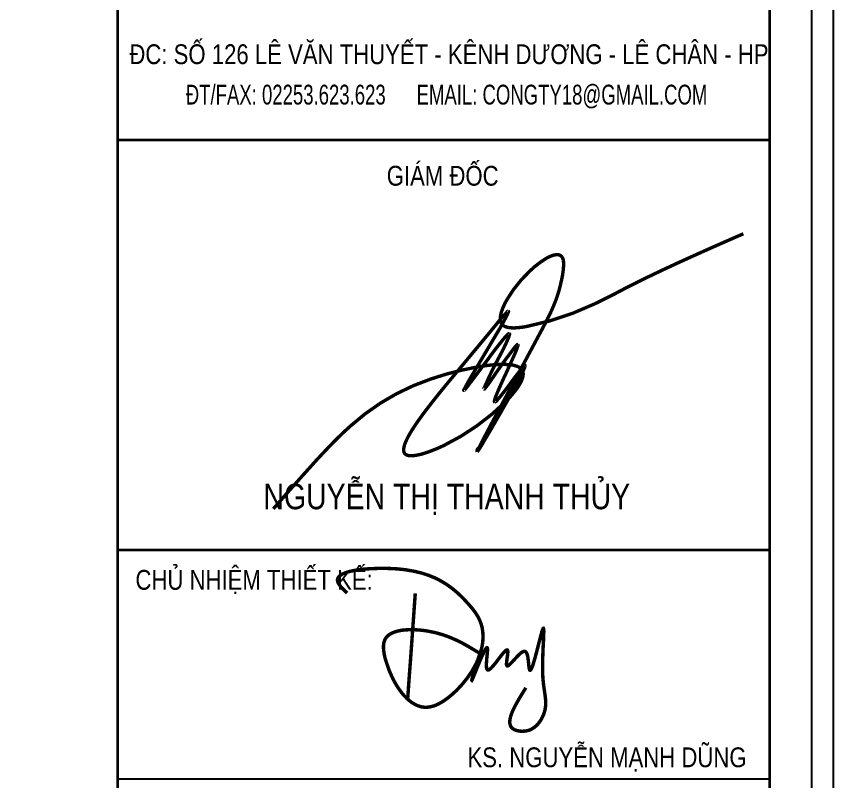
# Model space of a CAD drawing. Header units: inches. Extents: x 144032 to 217447, y 5454 to 57833.
# Drawn here: x 175811 to 177006, y 38585 to 39704 of the extents above; entities that cross this region are included whole.
import ezdxf
from ezdxf.enums import TextEntityAlignment as Align

# ---------------------------------------------------------------- set-up
doc = ezdxf.new("R2010")
doc.units = ezdxf.units.IN
doc.header["$MEASUREMENT"] = 0
for name, color, linetype in [('ENTTNTHIETKE1', 2, 'Continuous'), ('KHUNGTEN', 5, 'Continuous'), ('T.bao', 6, 'Continuous'), ('TXT', 5, 'Continuous')]:
    doc.layers.add(name, color=color, linetype=linetype)
for name, color, linetype, lineweight in [('ISO', 153, 'Continuous', 13), ('LC ISO', 153, 'Continuous', 13), ('LC Net dam 1', 30, 'Continuous', 30), ('THEP', 1, 'Continuous', 35)]:
    doc.layers.add(name, color=color, linetype=linetype, lineweight=lineweight)
doc.styles.add('style1', font='')
doc.styles.add('T2', font='', dxfattribs={"width": 0.8})
doc.styles.get('style1').set_extended_font_data('.VnAvantH')
doc.styles.get('T2').set_extended_font_data('.VnArialH')

# ---------------------------------------------------------------- blocks, each defined once
blk = doc.blocks.new('nguyen thi thanh thuy')
at = {"layer": 'ISO', "ltscale": 2, "const_width": 40}
blk.add_lwpolyline([(-2685.4, -1690.1, -0.006388), (-2178.1, -1117.2, -0.008557), (-1977.1, -905, -0.017087), (-1770, -707.7, -0.102087), (-833.4, -160.9, -0.039833), (-269.9, -15.6, -0.020512), (-89.9, 7.9, -0.044497), (98.1, 9.2, -0.05587), (181.6, -8.2, -0.113633), (236.4, -41.5, -0.176433), (257.8, -92.3, -0.077033), (253.7, -135, -0.069534), (223, -210.3, -0.038569), (166.2, -296, -0.030368), (56.8, -421.1, -0.082382), (-675, -942.2, -0.035158), (-905.3, -1034.7, -0.04441), (-1025.7, -1061.9, -0.066948), (-1091.2, -1061.8, -0.143409), (-1132, -1043, -0.176131), (-1149.2, -1006.6, -0.069024), (-1148.5, -973.4, -0.059887), (-1130.8, -911.1, -0.036714), (-1079.2, -807.3, -0.019023), (-1000, -682.9, -0.011006), (-898, -541.6, -0.01042), (-644.7, -222.1, 0.001355), (-75.8, 462.8, -0.031231), (69.1, 631, -0.180623), (82.3, 639.7, -0.602198), (83.7, 631.2, -0.055981), (56.2, 569.7, -0.010846), (-27.9, 418.4, 0.000464), (-371, -160.9, 0.02324), (-439.2, -286.5, 1.627113), (-437, -292.1, 0.049833), (-396.8, -245, 0.005496), (-91.5, 162.5, -0.011697), (25.6, 310.6, -0.051381), (82, 370, -0.288592), (95.3, 375.8, -0.379106), (96.5, 362.2, -0.040394), (80.1, 315.1, -0.015043), (3.8, 152.7, 0.026859), (-200.3, -261.4, 0.160173), (-204.1, -277.9, 0.62441), (-194.8, -272.7, 0.034188), (-141.3, -204.2, -0.015387), (147.5, 199.8, -0.034245), (182.5, 239.8, -0.377171), (195.3, 246.4, -0.275743), (194.8, 230.4, -0.039705), (161.8, 142.5, -0.007154), (28.7, -150.3, 0.010269), (-52.9, -335.4, 0.059207), (-80.7, -418.2, 0.494242), (-77.5, -430.8, 0.209425), (-60.9, -420.8, 0.031522), (-21.6, -378, 0.012151), (91.6, -232.4, -0.015412), (249.4, -26.1, -0.066877), (273.5, -2.4, -1.012313), (279.4, -7.7, -0.055225), (269.4, -38.1, -0.019501), (210.8, -159.4, -0.008968), (2.2, -538.3, -0.00525), (-207.3, -897.9, -0.041875), (-283.9, -1018, -0.365695), (-263.6, -970.2, -0.007459), (-38.9, -543.2, 0.000828), (491.4, 446.6, 0.016244), (597.6, 658.9, 0.05881), (710.8, 1008.7, 0.039413), (734.1, 1174.4, 0.060004), (729.9, 1241.8, 0.240646), (691.7, 1297.9, 0.134453), (646.8, 1304.9, 0.071372), (589.7, 1290.7, 0.040684), (523.3, 1257.9, 0.056501), (335.5, 1111.7, 0.071752), (64.6, 772.2, 0.045704), (5.1, 641.6, 0.058573), (-11.7, 565.5, 0.116475), (-4.7, 505.2, 0.165912), (29.8, 465.9, 0.096245), (88.3, 446.5, 0.048338), (165.1, 443, 0.036618), (301.5, 459.8, 0.062636), (1096.8, 724.3, 0.01049), (1468.9, 913.3, -0.006081), (1725.3, 1041.2, -0.007252), (2275.1, 1296.6, -0.003845), (2851.9, 1551.5)], format="xyb", dxfattribs=at)
blk = doc.blocks.new('Nguyen Manh Dung')
at = {"layer": 'LC ISO', "const_width": 60}
for points in [[(-1870, 1732), (-1922, 1783), (-1970, 1833), (-2008, 1881), (-2021, 1904), (-2030, 1922), (-2036, 1946), (-2036, 1965), (-2032, 1984), (-2024, 2001), (-2013, 2017), (-1997, 2033), (-1956, 2060), (-1902, 2084), (-1839, 2104), (-1766, 2121), (-1686, 2135), (-1601, 2145), (-1512, 2153), (-1330, 2161), (-1222, 2162), (-1153, 2160), (-1069, 2157), (-989, 2152), (-911, 2144), (-837, 2135), (-695, 2110), (-564, 2078), (-443, 2038), (-329, 1991), (-223, 1936), (-123, 1874), (-29, 1805), (62, 1728), (149, 1645), (256, 1528), (315, 1458), (354, 1407), (390, 1354), (422, 1299), (437, 1269), (469, 1185), (484, 1126), (494, 1065), (499, 1003), (499, 941), (494, 878), (485, 814), (471, 750), (453, 686), (431, 622), (405, 559), (376, 496), (307, 372), (227, 253), (136, 140), (37, 34), (-37, -34), (-125, -106), (-181, -145), (-238, -181), (-295, -210), (-353, -234), (-410, -250), (-483, -260), (-523, -259), (-578, -251), (-632, -234), (-684, -211), (-736, -180), (-785, -143), (-833, -100), (-879, -52), (-923, 1), (-965, 58), (-1005, 119), (-1042, 183), (-1077, 249), (-1138, 388), (-1194, 552), (-1208, 601), (-1223, 671), (-1233, 739), (-1236, 803), (-1230, 862), (-1211, 919), (-1186, 959), (-1148, 997), (-1101, 1027), (-1045, 1052), (-983, 1070), (-915, 1083), (-844, 1090), (-769, 1093), (-693, 1092), (-616, 1088), (-517, 1077), (-468, 1069), (-329, 1041), (-199, 1004), (-78, 960), (38, 909), (148, 854), (254, 795), (460, 671)], [(-814, -118), (-802, 50), (-790, 217), (-778, 385), (-765, 552), (-753, 720), (-741, 888), (-729, 1055), (-717, 1223), (-705, 1390), (-693, 1558), (-681, 1725)], [(477, 775), (449, 689), (422, 605), (409, 565), (396, 525), (384, 487), (373, 450), (361, 415), (351, 382), (342, 351), (333, 323), (325, 298), (319, 275), (313, 256), (309, 240), (306, 227), (304, 218), (304, 214), (305, 213), (306, 215), (308, 217), (310, 221), (313, 227), (315, 232), (318, 240), (326, 258), (336, 280), (346, 306), (358, 334), (370, 365), (384, 398), (398, 433), (427, 504), (457, 575), (472, 609), (486, 641), (500, 671), (514, 699), (526, 723), (538, 744), (548, 761), (553, 767), (557, 773), (561, 777), (565, 780), (568, 781), (571, 781), (573, 779), (575, 776), (576, 771), (577, 764), (578, 756), (578, 746), (577, 735), (577, 723), (575, 695), (572, 664), (569, 631), (565, 596), (560, 527), (558, 494), (558, 464), (560, 438), (561, 426), (564, 416), (566, 408), (570, 401), (574, 395), (580, 391), (584, 390), (590, 390), (597, 392), (605, 396), (613, 401), (622, 408), (631, 416), (641, 425), (662, 447), (684, 472), (707, 500), (731, 530), (779, 593), (802, 623), (825, 652), (846, 678), (866, 701), (875, 710), (884, 719), (892, 726), (900, 732), (906, 737), (913, 740), (918, 741), (922, 740), (926, 737), (929, 732), (931, 725), (931, 717), (932, 706), (931, 694), (930, 680), (929, 666), (925, 634), (920, 601), (915, 568), (912, 536), (910, 522), (909, 508), (909, 496), (909, 485), (911, 476), (913, 469), (914, 466), (920, 461), (925, 461), (931, 462), (937, 465), (945, 470), (953, 476), (962, 484), (971, 493), (981, 503), (1003, 526), (1026, 551), (1076, 605), (1101, 632), (1126, 657), (1150, 679), (1162, 688), (1173, 697), (1184, 704), (1195, 709), (1205, 713), (1214, 715), (1223, 715), (1228, 715), (1239, 710), (1246, 704), (1252, 697), (1258, 688), (1263, 677), (1267, 665), (1275, 639), (1281, 609), (1286, 576), (1290, 543), (1293, 510), (1296, 479), (1299, 451), (1302, 426), (1304, 416), (1306, 405), (1308, 399), (1310, 394), (1312, 389), (1315, 387), (1318, 385), (1321, 385), (1324, 387), (1327, 389), (1331, 393), (1334, 399), (1342, 412), (1350, 430), (1359, 452), (1368, 477), (1377, 505), (1386, 536), (1396, 569), (1406, 605), (1426, 679), (1466, 833), (1475, 870), (1485, 906), (1494, 941), (1502, 973), (1510, 1003), (1518, 1031), (1524, 1055), (1531, 1075), (1538, 1095), (1541, 1104), (1545, 1112), (1549, 1116), (1552, 1117), (1554, 1113), (1556, 1106), (1557, 1095), (1558, 1081), (1558, 1065), (1558, 1045), (1557, 1023), (1557, 998), (1556, 971), (1554, 942), (1553, 911), (1552, 878), (1550, 844), (1546, 772), (1543, 696), (1540, 617), (1538, 537), (1537, 458), (1537, 381), (1540, 306), (1541, 276), (1544, 237), (1547, 204), (1550, 173), (1557, 113), (1565, 57), (1573, 5), (1580, -45), (1586, -93), (1590, -139), (1592, -185), (1590, -230), (1584, -276), (1580, -299), (1573, -328), (1568, -347), (1560, -371), (1551, -395), (1540, -419), (1528, -444), (1515, -467), (1501, -491), (1485, -513), (1469, -535), (1451, -556), (1432, -576), (1412, -594), (1390, -611), (1368, -626), (1344, -640), (1320, -652), (1288, -663), (1267, -668), (1239, -673), (1211, -676), (1183, -677), (1155, -676), (1128, -673), (1103, -668), (1079, -662), (1056, -653), (1039, -645), (1019, -632), (1004, -620), (992, -605), (982, -590), (975, -573), (970, -555), (966, -536), (965, -516), (966, -494), (969, -472), (973, -449), (979, -424), (987, -399), (996, -373), (1006, -346), (1018, -319), (1031, -291), (1060, -233), (1093, -172), (1128, -111), (1166, -48), (1246, 81)]]:
    blk.add_lwpolyline(points, dxfattribs=at)
blk = doc.blocks.new('khung vpn')
at = {"layer": 'Defpoints'}
blk.add_line((52556.4596, -4235.2757), (52556.4596, -4195.4455), dxfattribs=at)
at = {"layer": 'KHUNGTEN'}
blk.add_lwpolyline([(52556.243, -4234.885), (52502.0479, -4234.885), (52502.0479, -4195.6621), (52556.243, -4195.6621)], close=True, dxfattribs=at)
at = {"layer": 'T.bao'}
blk.add_line((52549.4429, -4222.9869), (52555.8322, -4222.9869), dxfattribs=at)
at = {"layer": 'THEP'}
for p, q in [((52549.4429, -4216.7211), (52555.8322, -4216.7211)), ((52549.4429, -4220.7414), (52555.8322, -4220.7414))]:
    blk.add_line(p, q, dxfattribs=at)
for points in [[(52555.8322, -4234.4741), (52502.4588, -4234.4741), (52502.4588, -4196.073), (52555.8322, -4196.073)], [(52555.8322, -4196.073), (52555.8322, -4234.4741), (52549.4429, -4234.4741), (52549.4429, -4196.073)]]:
    blk.add_lwpolyline(points, close=True, dxfattribs=at)
at = {"layer": 'TXT', "linetype": 'Continuous'}
blk.add_line((52555.8322, -4196.073), (52555.8322, -4234.4741), dxfattribs=at)
at = {"layer": 'LC Net dam 1'}
for name, p, xscale, yscale, zscale in [('nguyen thi thanh thuy', (52553.2021, -4218.9336), 0.0008320000000000002, 0.0008320000000000002, 0.0008320000000000002), ('Nguyen Manh Dung', (52552.7422, -4222.1386), 0.0005625000000000002, 0.0005625000000000002, 0.0005625000000000002)]:
    blk.add_blockref(name, p, dxfattribs=dict(at, xscale=xscale, yscale=yscale, zscale=zscale))
at = {"layer": 'TXT', "linetype": 'Continuous'}
for s, height, style, width, p in [('®c: sè 126 lª v¨n thuyÕt - kªnh d\xad¬ng - lª ch©n - hp', 0.194085, 'T2', 0.8, (52552.6892, -4215.9797)), ('§T/fax: 02253.623.623      Email: Congty18@gmail.com', 0.194085, 'style1', 0.7, (52552.6657, -4216.3758)), ('nguyÔn thÞ thanh thñy', 0.249538, 'T2', 0.8, (52552.6678, -4220.343))]:
    blk.add_text(s, height=height, dxfattribs=dict(at, style=style, width=width)).set_placement(p, align=Align.CENTER)
at = {"layer": 'TXT', "linetype": 'Continuous', "style": 'T2', "width": 0.8}
for s, height, p in [('gi¸m ®èc', 0.19408, (52552.0793, -4217.1711)), ('chñ nhiÖm thiÕt kÕ:', 0.194085, (52549.6165, -4221.1324)), ('ks. nguyÔn m¹nh dòng', 0.194085, (52552.8706, -4222.8719))]:
    blk.add_text(s, height=height, dxfattribs=at).set_placement(p)

msp = doc.modelspace()

# ---------------------------------------------------------------- block references
at = {"layer": 'ENTTNTHIETKE1', "color": 6, "xscale": 149.1374645994381, "yscale": 149.1374645994381, "zscale": 149.1374645994381}
msp.add_blockref('khung vpn', (-7661131.2, 668394.4), dxfattribs=at)

doc.saveas('drawing.dxf')
